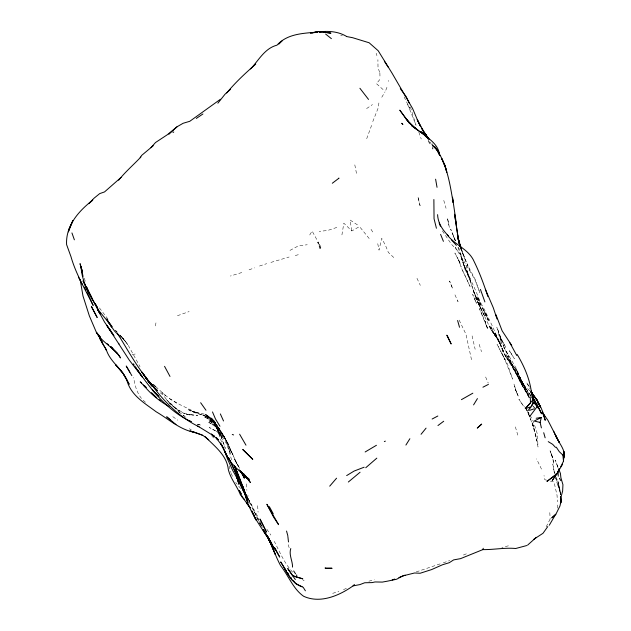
<?xml version="1.0" encoding="UTF-8"?>
<svg xmlns="http://www.w3.org/2000/svg" width="631" height="631" viewBox="0 0 631 631"><rect width="100%" height="100%" fill="white"/><g stroke="black" fill="none" stroke-linecap="round" stroke-linejoin="round"><path stroke-width="0.47" stroke-dasharray="3.15 2.37" d="M557.252 508.152L557.354 504.232M388.317 81.407L388.412 80.46M341.923 234.906L343.832 223.177L351.83 230.97L359.496 226.545L370.665 240.364M378.915 102.956L377.953 108.556L372.763 121.625M155.297 325.935L156.456 320.714M371.588 125.388L365.885 140.934M385.786 90.257L387.355 86.297M546.201 526.814L550.137 519.053M381.787 97.245L385.02 91.866M309.718 234.992L312.132 231.017L317.622 241.089M379.807 79.553L376.455 83.663L383.482 89.933M366.587 108.587L372.448 104.588M289.952 250.397L298.684 245.727L307.234 244.757M246.713 496.7L248.291 495.887L245.42 496.124M343.453 589.606L347.618 587.879M463.399 555.012L466.427 553.797M249.056 269.839L254.514 267.852M177.445 315.721L189.142 311.564M443.317 562.828L449.729 560.533M440.146 563.877L416.129 571.954M241.768 272.537L230.37 276.039M336.78 227.436L327.623 230.496L319.183 231.372M259.515 266.022L266.692 263.663M332.671 593.353L338.871 591.389M270.912 262.409L289.093 257.014M508.389 545.823L501.874 547.448M295.261 255.508L299.488 254.411M368.867 581.206L374.325 579.786M132.076 354.614L135.941 353.873M340.708 35.423L342.404 35.746M546.698 480.183L544.868 479.734L544.025 475.506M550.358 481.09L554.026 481.997L557.047 495.374L557.418 501.819M192.25 411.444L198.449 413.242L192.25 411.444L205.28 414.33L211.582 418.148L214.824 421.879L218.436 428.749L225.33 448.396L220.101 434.231L220.519 434.972L217.774 430.366L223.011 438.261L218.941 432.464C226.419 440.138 229.021 450.282 231.632 460.283M197.464 424.213L201.257 425.255L197.314 424.19M207.126 416.515L194.08 412.082L187.423 409.133C197.598 416.026 215.053 414.433 218.436 428.749L213.554 420.214L205.28 414.33L214.769 421.808L206.503 414.788L214.769 421.808L209.413 417.28L217.269 426.319L213.554 420.214L205.02 415.979L211.661 418.889L207.126 416.515L214.714 421.579L211.811 418.968L202.638 414.906L211.811 418.968L218.074 428.378L220.897 436.321M196.533 412.69L180.214 404.794L169.345 398.5L161.915 392.569L165.606 395.613L153.167 384.311M210.241 423.267L208.687 422.486C222.656 426.446 226.624 441.739 230.583 453.886C227.018 442.008 222.696 428.394 210.241 423.267L219.288 429.096L224.526 437.614L223.224 435.004L215.037 426.256L223.224 435.004L226.584 441.424L221.56 433.071L224.991 438.009L231.545 452.143L227.775 443.167L224.25 436.889L228.635 445.155L227.775 443.167L236.688 463.462L234.764 459.502L239.591 468.494M169.345 398.5L177.768 403.919M189.363 428.717L191.453 430.082M357.43 224.865L350 219.974L351.83 230.97M172.799 416.657L177.784 420.183M302.675 579.715L304.126 580.78M183.093 415.222L184.528 416.294M182.99 415.182L184.386 416.247L177.989 411.12L179.496 412.532L171.206 403.872L165.85 399.226L176.073 408.959M185.254 416.831L185.956 417.367M160.329 392.805L163.113 395.038L167.428 400.622M216.528 425.957L207.205 418.211L203.687 416.602L211.921 420.64L213.325 421.879L210.17 419.11L219.698 429.908L223.295 437.046L218.294 427.187L213.278 422.234L207.205 418.211L211.921 420.64L217.687 429.183L211.582 418.148L217.253 428.788L218.192 431.083L215.163 424.371L219.88 436.202L217.364 429.033L221.536 442.15M145.461 402.278C137.787 396.481 135.002 386.614 133.63 377.519M154.477 385.533L155.786 386.748M393.744 257.511L388.365 252.447L385.517 245.467L381.7 238.281L379.018 250.136L377.693 243.385M529.866 390.802L524.913 386.101L520.969 380.193L523.036 383.711L516.063 369.482L510.266 361.871C519.526 372.747 522.776 387.182 532.067 398.082M153.585 384.524L155.683 386.59M240.663 488.544L235.671 482.399M121.452 336.765L127.809 344.534L140.035 366.714M117.192 332.206L115.315 330.194L117.121 332.127M119.693 334.88L123.447 338.894L121.594 336.907M116.057 330.936L117.287 332.261M217.096 426.737L220.385 430.358L218.294 427.187L208.206 420.12L218.294 427.187L219.698 429.908L213.404 422.344M211.566 435.619L214.493 438.9M292.634 572.167C284.384 563.317 279.817 551.991 274.304 541.414L274.304 541.414M133.031 363.211L135.357 366.067M261.289 525.497L262.772 527.398M259.586 523.288L260.721 524.763M259.499 523.17L261.676 525.986M108.027 319.199L98.862 307.187M496.053 336.654L490.658 329.074L496.053 336.654L490.658 329.074L475.829 298.013L467.019 271.022L475.514 296.807L473.147 289.937M530.939 395.74L522.902 384.713L525.631 388.254L518.863 378.245L515.503 371.825L521.427 382.575L525.631 388.254L518.863 378.245L521.427 382.575L504.745 354.614L498.553 339.849L503.096 351.838L510.645 363.937L504.745 354.614L506.583 358.14L501.511 347.547M261.155 524.542L254.577 514.699M266.834 529.243L270.857 535.072M524.558 389.217L529.677 396.678M524.598 406.538L525.986 408.58M526.451 409.259L527.374 410.615M499.657 342.688L488.82 325.131L494.712 334.88L498.869 340.598L493.103 332.419L502.221 344.234L509.043 356.98L504.011 347.5L516.655 369.04L521.372 380.856L519.218 376.226L524.984 387.055L522.705 383.34L530.963 396.079M211.811 418.968L218.074 428.378L220.503 435.264M528.242 394.588L521.687 384.397L509.485 360.814L523.036 386.961L529.196 397.554L517.175 374.901L520.457 382.694L529.314 396.773M371.02 229.321L373.946 233.92M501.771 353.281L507.498 364.205L512.664 379.105L504.445 358.542L497.047 344.218L505.076 359.749L504.445 358.542M442.363 230.836L451.394 244.205L457.341 250.42L455.337 247.32L471.783 274.154L475.253 280.472L479.931 292.879L475.025 279.091L467.366 264.712L467.792 265.493L460.945 248.291M517.68 375.753L509.233 360.459L523.288 386.787M541.493 469.109L536.531 458.84M533.51 406.443L534.354 407.886M261.352 526.144L251.824 506.717L254.995 513.303M261.258 524.4L254.033 511.362M528.234 412.098L529.086 413.573M525.505 408.147L528.691 413.786L526.648 409.645M529.259 386.811L526.648 382.52L530.111 388.846M251.99 505.683L247.399 497.425L258.757 518.453M530.032 415.301L533.345 421.334L537.312 433.82L538.03 447.024L535.593 434.065L532.911 424.505L536.981 440.73L531.807 421.674L533.613 427.573L528.171 412.706L530.884 419.702L525.891 408.115M248.425 499.318L249.805 501.897L248.267 498.561M509.343 360.53L512.695 366.958M458.634 247.462L461.072 254.703L462.791 262.575L467.713 274.217L464.661 267.52L459.967 252.881C464.582 270.754 475.175 286.119 480.601 303.677L477.225 296.586L484.655 310.01L493.19 327.852L498.908 341.584L497.717 339.186L500.036 343.374L493.844 332.876L490.563 325.801L495.706 336.788L493.844 332.876L501.929 347.342L500.47 344.763L503.096 351.838M464.984 269.082L471.349 283.185M459.147 320.075L465.954 334.264L471.783 360.979M239.622 468.352L234.369 458.911L239.599 468.596M470.261 278.563L465.292 268.853L462.854 261.968M430.216 142.156L431.47 144.617M533.495 406.064L534.354 407.76M455.345 240.521L450.668 229.116L455.479 240.853L453.287 236.191L455.101 240.458M529.196 397.554L524.929 388.996L529.251 397.759M416.965 278.287L420.325 285.37M457.546 300.537L458.051 301.634L454.841 294.574M476.287 297.272L480.199 306.327L473.305 290.268L477.265 299.536M404.14 96.914L409.724 108.406L407.736 104.604L416.01 125.183L409.984 105.724M458.019 247.273L465.236 269.808M485.625 376.991L488.268 383.127M231.206 473.431L233.036 477.683M464.037 265.28L466.948 272.103M466.956 263.442L469.772 270.344M558.017 467.326L555.225 460.109L557.859 467.169L557.733 465.481L557.828 467.319M555.714 477.864L559.792 490.192L560.502 494.712M379.649 72.21L378.016 67.927L377.906 59.7M428.165 140.019L429.774 144.554L428.962 141.147M515.377 426.887L517.799 435.122M418.842 132.155L421.232 139.033M461.198 248.338L465.859 261.62L460.614 248.07M460.693 247.407L463.927 257.014M376.131 53.249L376.936 55.67M288.201 544.711L289.558 548.978M479.174 344.376L481.5 351.704M472.098 335.889L475.151 349.274M467.019 271.022L469.251 278.437M443.782 200.413L446.062 208.325M229.085 465.907L230.938 472.493M84.373 278.176L85.666 282.901M560.683 494.933L559.792 490.192L557.599 484.427L560.344 492.977C559.61 482.849 553.844 474.133 552.795 464.045L554.491 473.218M554.05 471.562L554.531 473.36M555.375 476.515L557.141 483.259M465.986 265.328L468.675 276.544M461.569 257.054L462.318 260.366M354.803 164.865L356.736 174.669M560.565 494.223L560.083 491.62L560.281 494.436M432.314 143.758L432.614 146.431M432.716 147.315L432.913 149.097L432.787 147.741M246.437 483.914L246.879 490.374M257.645 505.715L258.079 512.175M549.806 512.617L550.137 518.658M379.878 72.88L380.028 78.362M320.445 248.228L319.838 248.653L317.716 242.075L320.445 248.228L321.439 248.164L318.205 241.941L320.445 248.228M192.7 415.064L186.311 414.117L197.763 415.498L192.7 415.064M190.097 414.946C181.31 413.818 174.353 407.894 168.185 401.986L179.204 411.026L175.134 408.02L183.913 413.171L190.097 414.946M215.976 431.012L209.295 427.526L220.471 433.631L215.976 431.012M124.82 340.574L120.119 335.345L127.809 344.534L124.82 340.574M523.43 405.993L518.958 399.281L523.43 405.993M510.597 352.54L509.351 350.718L514.328 358.629L510.597 352.54M505.833 347.365L499.91 336.607L498.387 330.754L501.763 342.428L504.003 346.19L496.842 327.134L498.742 334.848L501.487 341.813L499.91 336.607L505.833 347.365M486.43 315.043L476.381 296.846L488.504 319.807L483.709 310.413L486.43 315.043M508.476 358.511L505.944 354.141L511.694 365.057L508.476 358.511M518.288 376.92L508.089 355.923L518.288 376.92M525.82 389.114L520.141 378.135L525.82 389.114M503.167 351.025L494.728 331.882L503.167 351.025M517.105 371.43L516.063 369.482L522.334 382.804L517.105 371.43M470.04 286.395L461.624 268.443L470.04 286.395M458.682 260.177L454.896 252.999L460.102 263.182L458.682 260.177L461.158 267.079L458.682 260.177M484.537 315.697L478.85 304.734L484.537 315.697M231.711 452.482L229.589 448.396L233.833 456.592L231.711 452.482M482.1 314.317L479.323 308.583L487.471 328.357L482.1 314.317M449.95 281.86L449.517 281L452.719 288.801L449.95 281.86M250.578 504.792L249.395 502.41L250.578 504.792M488.347 320.698L484.253 312.014L488.347 320.698M481.177 309.277L475.829 298.013L481.177 309.277M475.632 301.421L472.674 294.417L476.476 303.298L475.632 301.421M518.24 396.102L515.29 389.319L518.24 396.102M485.547 322.354L485.042 321.108L487.716 329.185L485.547 322.354M552.488 456.947L550.058 450.802L552.685 457.727L550.548 452.056L553.3 460.378L553.671 464.014L552.488 456.947M516.568 392.379L513.926 383.916L516.568 392.379M461.403 250.404L460.867 248.701L461.403 250.404M420.072 205.698L417.903 196.635L420.072 205.698M558.356 483.228L557.907 481.366L559.871 489.916L558.356 483.228M448.239 221.867L447.379 217.695L449.375 227.468L448.239 221.867"/><path stroke-width="0.95" d="M532.73 402.531L532.809 400.022L531.097 392.08M295.332 579.55L287.744 568.531L292.65 575.693L302.801 578.84L296.633 577.12L296.712 574.888M290.788 548.528C288.683 554.87 292.626 560.746 292.547 567.111M564.13 457.798C565.81 449.611 558.569 442.97 555.856 435.911L559.224 442.323L547.929 420.325L542.179 412.122M541.398 427.881L540.12 422.407L541.351 417.446L536.176 418.25M268.143 537.281C272.474 546.714 275.715 556.597 280.653 565.755C288.525 575.638 293.036 588.81 303.582 596.24C320.075 603.93 339.344 595.664 353.029 585.899L359.946 584.582L364.718 582.76L372.093 582.594L375.027 581.956L382.331 582.09L387.466 581.159L396.631 579.242L402.752 575.922L414.528 572.995L420.12 573.256L431.596 569.588L442.599 564.721L449.248 562.718L453.626 559.902L460.567 558.64L482.849 549.609L483.259 548.276M558.064 471.917L559.216 468.762L557.015 473.739L552.228 480.443L558.064 471.917L558.269 476.208M538.172 408.123L533.716 402.144L531.957 405.907L527.611 411.041M560.762 466.719L563.475 461.237L563.893 451.394L563.499 461.151L562.876 455.093M555.966 514.076L559.989 505.952L561.298 499.949L561.046 496.826L562.631 491.099L562.939 484.718L560.888 477.699L560.431 473.439L558.719 469.125M549.27 525.237L555.666 514.336L551.786 517.885L555.84 514.273M473.573 404.897L477.43 398.579M558.127 471.617L562.639 464.211M405.907 445.06L409.874 438.719M140.2 157.703L141.636 155.415L153.183 145.761M118.644 180.237C125.23 171.908 133.48 164.857 140.847 157.04M529.275 408.62L530.387 407.003M531.499 405.378L533.716 402.144M547.779 526.569L542.999 533.29L533.889 539.229M529.898 416.239L537.107 406.719M217.869 103.208L225.062 94.169L230.56 89.287M226.742 92.954C234.322 83.718 243.006 75.42 251.919 67.485C259.294 59.133 265.399 48.098 276.962 45.18C287.365 33.648 303.322 33.325 317.63 32.071M421.051 434.294L426.059 428.141M329.705 486.17L336.568 478.195M151.006 147.693L155.486 142.543L167.286 134.758L177.051 126.768L183.116 123.274L189.773 121.302L220.464 99.248M530.182 407.082L525.3 408.612L532.809 400.022M525.3 408.612L530.497 402.933L530.269 397.42M536.342 537.32L527.587 545.137M353.029 585.899L354.425 584.48M168.863 134.285L177.051 126.768M278.776 44.17L282.136 40.905M121.089 177.398L104.517 191.934L99.698 193.607L94.066 198.189L88.797 203.671L92.741 200.106C78.686 211.022 65.592 225.748 66.594 244.583L70.987 256.699C75.925 274.075 85.185 289.4 93.175 305.443L87.031 292.185M250.326 68.96L255.752 64.062M376.817 458.145L365.735 467.752M348.344 482.013L360.072 472.24M332.308 183.258L339.021 178.155L338.508 178.328M437.961 425.539L443.703 421.24M196.304 118.447L202.93 113.982M172.997 132.502L173.77 131.982M365.152 451.97L376.439 445.281M346.664 475.585L354.117 471.057L364.166 467.208M472.84 393.192L461.435 399.652M432.14 419.016L437.835 416.01M482.928 387.205L488.394 384.405M541.351 417.446L534.181 421.066L540.12 422.407M384.334 441.566L385.367 441.132M398.918 577.554L405.07 575.149M392.19 579.96L394.714 579.053M99.083 336.165L100.132 339.375L106.347 349.866C110.109 361.744 121.712 368.551 126.752 379.712L122.461 372.424L115.457 364.552L123.155 373.584L129.174 384.263L126.768 379.783C130.546 395.219 144.491 403.012 156.18 411.798C168.761 419.102 179.89 429.829 194.711 432.353M529.519 410.355L534.378 408.754M526.767 545.539L515.716 548.497C504.595 547.495 493.868 549.767 482.849 549.609M317.432 32.071L312.195 32.694L317.409 32.086M319.436 31.865C328.688 30.738 338.366 31.511 346.506 36.393M317.322 32.26L310.413 33.041L319.191 31.574L324.752 31.755L322.891 31.881M320.998 31.818L319.191 31.574L330.944 33.159L323.711 32.189M346.648 36.551L352.587 37.694L369.135 42.766L378.198 50.74L392.088 73.235L412.642 108.611L418.416 122.296L420.743 126.792L417.257 119.677L425.318 134.537M194.656 432.322L189.963 430.973L202.464 435.177L195.594 432.598M232.271 434.467L233.604 434.925M292.65 575.693L296.633 577.12M100.116 313.37L97.576 309.356L104.501 322.007L113.888 335.653L106.828 325.383L129.339 360.206L142.251 376.952L137.242 369.545C151.424 390.1 167.917 411.112 191.185 421.658M169.076 406.545C159.398 401.095 150.47 393.839 143.521 385.099L145.098 386.906L140.208 381.834L141.565 383.033M188.606 420.467L191.106 421.642M106.032 349.976L106.473 350.189M302.02 586.743C290.71 583.068 286.569 571.023 280.677 561.921L286.135 570.613M198.607 426.58C178.881 416.878 163.476 401.032 150.683 383.451M199.12 426.895L197.779 426.083L214.469 436.337L211.401 434.041L217.734 439.515M548.236 441.637L552.661 444.327L555.501 447.387M159.272 399.738L160.826 400.717M447.134 234.764C454.801 245.073 468.88 249.127 474.165 261.62C479.67 272.852 483.993 284.597 487.842 296.491M452.545 197.211L453.09 202.496C449.958 183.353 446.709 163.003 434.996 146.968L439.428 154.122C438.229 145.327 430.602 139.908 424.19 134.789L411.767 125.75L424.284 134.868L429.096 139.206M202.993 435.437L208.687 439.783M325.628 34.058L331.393 38.665M417.643 130.081L409.156 122.871L405.268 117.689L412.863 126.192L409.133 122.453M107.112 343.698L108.564 344.873M110.74 346.632L112.917 348.399M175.986 424.568L166.679 416.815L170.67 420.183M429.23 139.427L424.387 134.939L426.919 137.566M418.4 130.688L409.156 122.871L399.794 110.149L407.894 121.207M218.034 439.76L216.78 438.671L222.877 446.811M156.662 397.719L151.393 392.632M243.495 473.644L244.371 474.433M158.397 395.968L153.01 390.557L159.044 396.67M562.82 455.03L559.279 451.67L556.266 447.15M117.658 333.704C129.844 353.344 140.816 374.341 157.545 390.573M144.436 385.644L146.384 387.537M117.492 353.447L110.614 346.727L118.186 354.354M205.028 436.518C214.319 446.133 226.781 454.998 228.304 469.401C230.536 478.905 237.319 486.32 240.648 495.398M218.137 439.515L216.33 437.693L218.105 439.697M120.245 336.962L114.408 330.881L107.578 321.053L108.619 322.409M248.054 478.211L249.284 479.473C239.804 471.144 228.682 463.13 224.526 450.605L228.359 458.713L220.4 443.041L222.451 446.046M241.602 496.439L244.615 499.602M436.021 149.082L432.338 145.13L436.179 148.711L439.428 154.122M428.133 138.071L424.955 134.655L421.224 131.895L424.955 134.655L428.141 138.205M138.552 371.414L135.31 367.242M239.102 469.701L247.147 478.574L240.45 470.892L244.402 478.211L241.673 472.414M155.936 389.288L157.245 390.731L155.952 389.295M448.641 236.112C442.812 230.307 437.906 223.137 437.598 214.643M451.678 240.143L456.394 245.356M150.762 383.553L154.619 387.813M145.627 376.731L148.987 382.575L147.741 380.469L151.953 386.133L142.093 372.258L146.045 378.158L153.98 387.126M152.245 389.69L155.526 393.389M108.556 322.417L98.546 310.255L95.249 303.787L97.497 307.849C89.555 295.103 81.793 281.789 81.052 266.424L81.983 271.338L80.05 263.648L82.424 271.638M531.278 392.143L537.233 400.582L540.554 407.034L536.76 399.691L531.278 392.143L537.233 400.582L536.76 399.691L540.475 406.853L537.857 402.823L540.972 407.563L543.512 413.873L545.247 420.309L543.67 415.695M100.589 337.167L96.362 332.292L89.342 315.863L82.992 295.994L80.161 279.572M112.2 326.629L109.139 323.088L110.693 324.902M250.01 507.545L242.438 497.252L239.33 490.61L241.326 493.765M423.969 132.928L421.879 128.629L428.473 138.363M135.042 366.564L136.225 368.039M246.476 503.073L250.326 507.892M359.907 88.269L368.528 99.43M293.415 580.733L295.568 583.525L303.195 587.311L305.404 590.813M244.923 475.167L250.444 482.565L245.459 475.758M133.267 364.355L133.559 364.75M290.891 577.436L291.262 577.941M292.066 580.023L287.902 574.313L284.336 568.074M200.65 402.728L205.974 410.237M118.525 343.311L118.991 343.974M287.72 572.885L288.777 574.407M146.045 378.158L147.149 379.728L142.093 372.258M400.314 88.687L406.127 96.614L409.33 103.176M271.425 543.078L274.28 549.262L269.453 539.86L272.837 546.257C262.496 527.792 247.66 511.599 244.087 489.94M268.396 538.006L263.348 530.647L268.396 538.006L267.52 536.429M108.997 328.53L111.34 331.953M533.534 399.597L537.691 405.765M102.758 343.319L99.035 336.528M118.66 355.072L120.537 357.935C114.345 347.626 102.269 342.885 96.362 332.292L98.996 336.441M384.366 61.278L388.254 67.233M293.691 570.952L295.545 573.824M517.175 354.472C524.314 366.319 530.143 379.862 531.586 393.689L531.042 391.985M270.147 540.799L271.022 542.195M542.81 413.55L544.695 416.586L542.897 413.392M219.959 426.272L215.463 418.937L212.489 411.933M239.614 434.215L245.98 445.186M511.749 345.465L502.134 330.825L496.029 314.916L496.487 316.794M129.844 372.219L126.232 366.027L131.832 375.626M102.167 342.893L106.347 349.866M91.692 297.453L86.068 287.539L83.04 280.819L92.623 299.843L86.313 286.584M509.856 342.775L516.742 355.466M559.397 478.274L560.778 480.593M265.588 533.881L263.032 529.543L266.661 535.719M268.94 539.836L270.439 542.368M265.612 533.479L269.65 540.554M263.719 530.221L265.138 532.667M542.92 413.447L544.695 416.586M534.362 399.802L541.556 413.747L538.196 406.656M269.334 506.614L273.262 513.823M164.549 366.327L169.999 376.447M84.317 287.026L86.155 290.441M534.078 399.707L535.041 401.505M266.227 534.212L273.412 548.781L268.246 537.541M558.932 441.755L559.224 442.323M78.41 277.096L82.156 284.273M270.092 541.335L272.111 545.287M263.269 525.52L259.98 519.029L266.463 532.083L263.671 526.341M267.56 536.397L275.337 554.468L267.907 536.871M245.79 495.201L244.15 491.928L246.603 496.802L238.66 480.783L236.42 476.579L240.143 483.748L232.571 470.174L227.42 458.737L223.358 447.505M268.759 538.748L270.242 541.729L268.688 538.448M237.272 477.075L238.597 482.818L236.396 476.279L243.195 489.766M246.981 498.537C240.387 485.05 235.158 470.986 228.422 457.562M244.725 492.921L246.256 496.076M238.273 477.754L228.39 457.475M427.802 138.654L425.854 134.498L426.659 136.209M97.229 307.873L100.013 313.867L87.283 289.25L88.837 292.666L86.423 286.529M99.698 336.662L102.38 342.491M553.663 431.241L556.723 437.93L555.193 434.585M220.353 413.92L223.524 420.972M239.338 481.958L243.574 491.439M531.152 391.188L532.209 393.594L531.105 391.046M236.767 471.018L234.677 466.27L237.366 473.282L234.44 465.678L247.557 499.058L242.32 485.397L246.295 497.386M245.987 496.061L247.131 498.664M426.879 136.391L427.921 138.765M440.596 234.385L443.412 241.357M485.365 289.282L493.268 307.691L497.023 318.978M460.583 247.384L459.486 244.662L460.046 246.366M237.114 471.885L239.559 477.951M272.048 544.663L273.049 547.187M437.867 151.054L439.279 154.674M439.168 223.027L440.383 226.213M239.756 478.487L243.755 489.057M531.901 393.168L531.31 391.591L535.333 404.037L532.832 396.86M484.884 301.91L480.436 289.392M71.942 232.934L74.371 239.819M438.876 152.931L439.815 155.62M245.609 495.201L248.015 502.465L244.639 491.967M460.898 247.407L457.767 236.893L460.062 246.137L459.194 243.306M459.187 243.266L460.299 246.839M533.731 398.855L534.071 399.999M436.423 228.256L434.049 218.752L433.876 199.514M457.601 320.493L459.518 327.268M543.717 432.716L545.137 437.78M460.125 245.995L458.303 239.386L454.58 214.201L458.911 242.375L457.861 236.704M286.537 531.042L287.831 535.751M237.256 477.036L237.674 478.874M237.248 477.052L238.826 484.458M83.047 276.433L81.675 269.808L81.983 271.338M459.258 243.582L457.372 234.338L458.911 242.375M456.473 224.478L452.672 198.497M435.603 179.188L437.038 187.32M287.878 536.468L288.493 541.966M560.612 499.113L560.88 502.86L560.667 496.455M69.094 229.156L68.377 231.869L72.936 220.416L69.094 229.156M481.642 424.174L477.32 428.007L481.642 424.174M557.015 473.739L547.093 481.335L557.015 473.739M322.157 31.55L319.31 31.873L322.157 31.55M331.914 568.255L326.314 568.468L325.028 568.026L331.914 568.255M252.424 459.013L242.73 449.453L252.779 459.344L252.424 459.013M402.444 123.984L401.734 123.282L402.878 124.433L402.444 123.984M111.608 326.882L106.678 319.105L111.608 326.882M278.563 524.629L273.586 517.12L266.874 504.272L278.563 524.629M275.786 549.885L274.453 547.613L279.714 557.094L275.786 549.885M255.87 519.841L251.958 511.157L255.87 519.841M97.111 317.385L91.385 306.461L97.111 317.385M447.758 336.875L446.835 335.171L451.165 343.974L447.758 336.875M445.123 165.637L441.747 158.547L445.794 168.39L446.78 172.358L445.123 165.637M242.044 473.794L241.231 472.059L242.044 473.794"/></g></svg>
